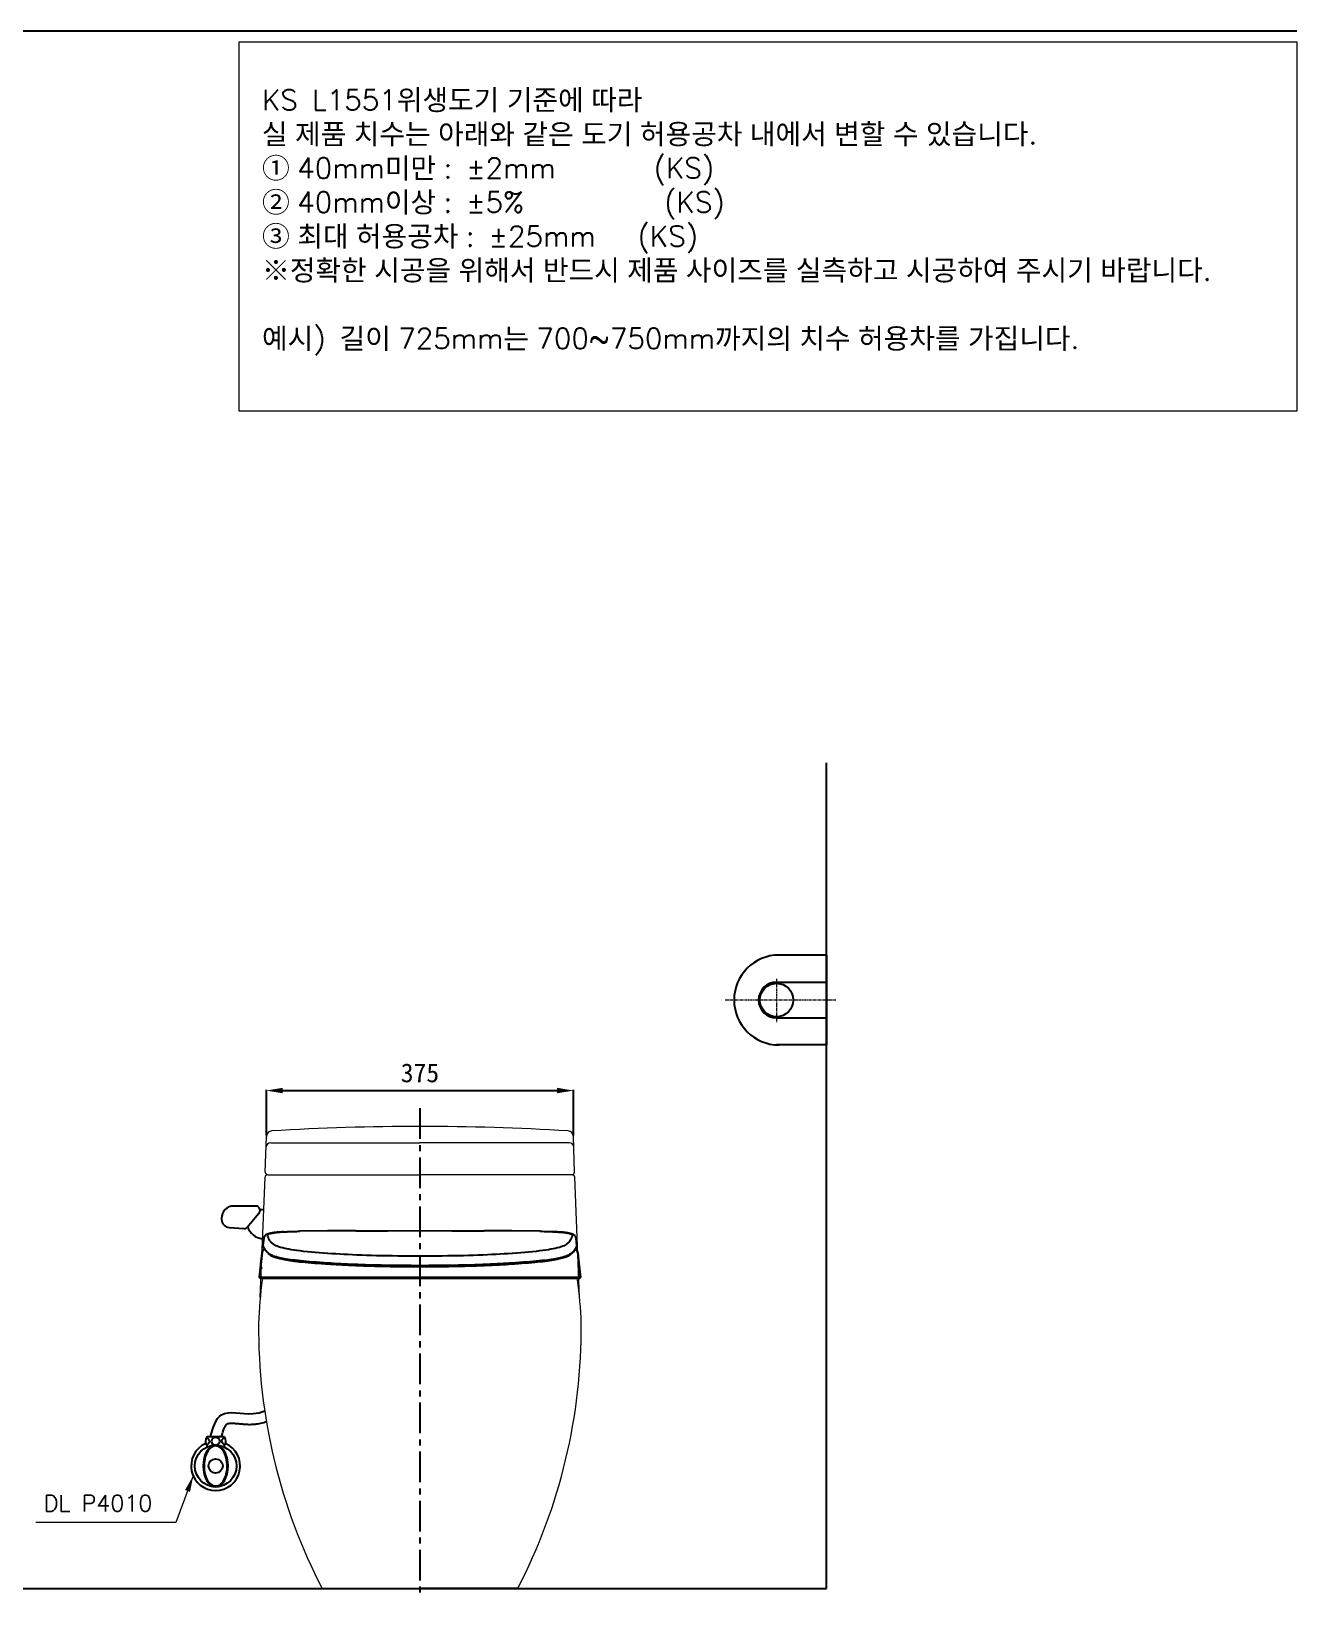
# Model space of a CAD drawing. Extents: x -1426 to 1181, y -346 to 1940.
# Drawn here: x -367 to 1181, y -115 to 1801 of the extents above; entities that cross this region are included whole.
import ezdxf
from ezdxf.lldxf.tags import DXFTag

# ---------------------------------------------------------------- set-up
doc = ezdxf.new("R2010")
doc.units = 0
doc.header["$LTSCALE"] = 3
doc.header["$MEASUREMENT"] = 0
doc.linetypes.add('CENTER', pattern=[2, 1.25, -0.25, 0.25, -0.25])
doc.linetypes.add('HIDDEN', pattern=[0.375, 0.25, -0.125])
doc.layers.get('0').update_dxf_attribs({"linetype": 'CONTINUOUS'})
doc.layers.get('DEFPOINTS').update_dxf_attribs({"linetype": 'CONTINUOUS'})
for name, color, linetype, lineweight in [('1', 1, 'CENTER', 5), ('2', 2, 'HIDDEN', 9), ('3', 3, 'CONTINUOUS', 15)]:
    doc.layers.add(name, color=color, linetype=linetype, lineweight=lineweight)
for name, color, linetype in [('4', 4, 'CONTINUOUS'), ('6', 6, 'CONTINUOUS'), ('FAUCET', 4, 'CONTINUOUS')]:
    doc.layers.add(name, color=color, linetype=linetype)
doc.styles.add('GHS', font='romans', dxfattribs={"bigfont": 'ghs'})
doc.styles.add('ROMANS', font='romans', dxfattribs={"height": 10.144927})
tags = doc.linetypes.add('DASHED', pattern=[0.75, 0.5, -0.25]).pattern_tags.tags
tags[6:7] = [DXFTag(74, 4), DXFTag(75, 0), DXFTag(340, '0'), DXFTag(46, 1.0), DXFTag(50, 0.0), DXFTag(44, 0.0), DXFTag(45, 0.0)]
tags[4:5] = [DXFTag(74, 4), DXFTag(75, 0), DXFTag(340, '0'), DXFTag(46, 1.0), DXFTag(50, 0.0), DXFTag(44, 0.0), DXFTag(45, 0.0)]
doc.dimstyles.get("Standard").update_dxf_attribs({"dimtxt": 0.18, "dimasz": 0.18, "dimexe": 0.18, "dimexo": 0.0625, "dimgap": 0.09, "dimtad": 0, "dimtih": 1, "dimtoh": 1, "dimdec": 4, "dimzin": 0, "dimdsep": 46, "dimtxsty": 'Standard', "dimcen": 0.09, "dimadec": 0, "dimazin": 0, "dimtfac": 1, "dimtdec": 4, "dimtofl": 0, "dimtmove": 0, "dimatfit": 3, "dimfxl": 0, "dimtolj": 1, "dimtzin": 0, "dimarcsym": 0})

# ---------------------------------------------------------------- blocks, each defined once
blk = doc.blocks.new('*D18')
at = {"color": 0, "linetype": 'Continuous', "lineweight": -2}
for p, q in [((-79.5, 450.6), (-79.5, 506.4)), ((-59.5, 505.6), (276.2, 505.6)), ((296.2, 450.6), (296.2, 506.4))]:
    blk.add_line(p, q, dxfattribs=at)
at = {"color": 0, "linetype": 'Continuous'}
for points in [[(-59.5, 509), (-59.5, 502.3), (-79.5, 505.6)], [(276.2, 509), (276.2, 502.3), (296.2, 505.6)]]:
    blk.add_solid(points, dxfattribs=at)
at = {"layer": 'DEFPOINTS', "color": 0, "linetype": 'Continuous'}
for p in [(296.2, 505.6), (-79.5, 449.6), (296.2, 449.6)]:
    blk.add_point(p, dxfattribs=at)
at = {"color": 2, "linetype": 'Continuous', "lineweight": 0, "insert": (108.4, 527.1), "char_height": 23, "attachment_point": 5}
blk.add_mtext('\\A1;375', dxfattribs=at)
blk = doc.blocks.new('A$C0ed28d7c')
at = {"color": 2}
for p, q in [((5.3, 48.7), (4.3, 39.8)), ((388.5, 39.8), (387.5, 48.7)), ((3.4, 31.6), (0, 1.3)), ((392.8, 1.3), (389.4, 31.6)), ((0.1, 1.1), (9.4, 1.1)), ((1.1, 0), (10.3, 0)), ((9.4, 1.1), (25.4, 1.1)), ((10.3, 0), (26.4, 0)), ((25.4, 1.1), (94.5, 1.1)), ((26.4, 0), (95.1, 0)), ((94.5, 1.1), (196.4, 1.1)), ((95.1, 0), (297.7, 0)), ((196.4, 1.1), (298.3, 1.1)), ((297.7, 0), (366.4, 0)), ((298.3, 1.1), (367.4, 1.1)), ((366.4, 0), (382.4, 0)), ((367.4, 1.1), (383.4, 1.1)), ((382.4, 0), (391.7, 0)), ((383.4, 1.1), (392.7, 1.1))]:
    blk.add_line(p, q, dxfattribs=at)
for points in [[(118, 57.9), (83.8, 57.7), (49.6, 57.3)], [(118, 57.9), (157.2, 58), (196.4, 58.1)], [(196.4, 58.1), (235.6, 58), (274.8, 57.9)], [(343.2, 57.3), (309, 57.7), (274.8, 57.9)], [(4.3, 39.7), (5.3, 48.6)], [(196.4, 15.2), (191, 15.2), (185.7, 15.3), (180.4, 15.3), (175, 15.3), (169.8, 15.4), (164.5, 15.4), (159.3, 15.5), (154.1, 15.6), (149.1, 15.7), (144, 15.8), (139.1, 15.9), (134.2, 16), (129.6, 16.2), (125, 16.3), (120.6, 16.5), (116.3, 16.6), (112, 16.8), (107.9, 17), (103.9, 17.2), (99.6, 17.4), (95.4, 17.6), (91.4, 17.8), (87.5, 18.1), (83.7, 18.3), (78.9, 18.6), (74.3, 19), (69.9, 19.3), (65.6, 19.6), (61.5, 20), (57.6, 20.3), (53.9, 20.7), (50.4, 21), (47.1, 21.4), (43.8, 21.8), (40.8, 22.1), (37.9, 22.5), (35.3, 22.9), (32.8, 23.3), (30.5, 23.7), (28.5, 24.1), (26.6, 24.5), (24.8, 24.9), (22.7, 25.4), (20.8, 25.9), (19, 26.4), (17.4, 26.9), (16, 27.5), (14.8, 28), (13.8, 28.5), (12.9, 29), (12.2, 29.5), (11.1, 30.4), (10.1, 31.3), (9.2, 32.3), (8.3, 33.2), (7.2, 34.5), (6.2, 35.8), (5.4, 37.1), (4.8, 38.4), (4.3, 39.7)], [(4.3, 39.7), (4.3, 39.5), (4.3, 39.4)], [(4.3, 39.6), (4.3, 39.6), (4.3, 39.5)], [(4.3, 39.5), (4.4, 39.3)], [(4.3, 39.4), (4.3, 39.3)], [(4.3, 39.3), (4.4, 39.3), (4.4, 39.1), (4.5, 38.9), (4.6, 38.7), (4.6, 38.5), (4.7, 38.3), (4.8, 38.2), (4.8, 38), (4.9, 37.9), (4.9, 37.8), (5, 37.7), (5, 37.6), (5, 37.5), (5.1, 37.4), (5.1, 37.3), (5.2, 37.1), (5.3, 37), (5.4, 36.8), (5.5, 36.6), (5.6, 36.4), (5.7, 36.2), (5.9, 35.9), (6.1, 35.6), (6.3, 35.3), (6.5, 35), (6.7, 34.7), (6.9, 34.4), (7.1, 34.1), (8.1, 32.8), (9.3, 31.6), (10.5, 30.4), (10.7, 30.2), (11, 30), (11.2, 29.7), (11.4, 29.6), (11.6, 29.5), (11.7, 29.3), (11.9, 29.2), (12, 29.1), (12.2, 28.9), (12.3, 28.8), (12.4, 28.7), (12.5, 28.7), (12.6, 28.6), (12.7, 28.5), (12.8, 28.4), (13, 28.3), (13.1, 28.2), (13.3, 28.1), (13.5, 27.9), (13.7, 27.8), (14, 27.6), (14.3, 27.5), (14.5, 27.3), (14.8, 27.2), (15, 27.1), (15.2, 27), (15.4, 26.9), (15.6, 26.8), (15.9, 26.7), (16.3, 26.5), (16.8, 26.3), (17.4, 26.1), (17.9, 25.9), (18.5, 25.7), (19.2, 25.5), (19.8, 25.3), (20.5, 25.1), (21.9, 24.7), (23.4, 24.3), (25.1, 23.9), (26.8, 23.5), (28.6, 23.1), (30.6, 22.7), (32.8, 22.3), (35.1, 22), (37.6, 21.6), (40.2, 21.2), (43, 20.9), (46, 20.5), (49.2, 20.1), (52.6, 19.8), (56.1, 19.4), (59.8, 19.1), (63.7, 18.8), (67.6, 18.4), (71.7, 18.1), (75.9, 17.8), (80.3, 17.5), (83.6, 17.3), (87, 17.1), (90.4, 16.9), (93.8, 16.7), (97.4, 16.5), (101.1, 16.3), (104.9, 16.1), (109.1, 15.9), (113.5, 15.7), (118, 15.5), (122.7, 15.4), (127.4, 15.2), (132, 15.1), (136.6, 14.9), (141.4, 14.8), (146.2, 14.7), (151, 14.6), (155.9, 14.5), (160.5, 14.4), (165.1, 14.4), (166.5, 14.4), (167.9, 14.3), (169.4, 14.3), (171, 14.3), (172.8, 14.3), (174.8, 14.3), (176.9, 14.3), (179.2, 14.2), (181.7, 14.2), (184.4, 14.2), (187.1, 14.2), (190.1, 14.2), (193.2, 14.2), (196.4, 14.2)], [(29.2, 56.6), (27.4, 56.5), (25.5, 56.3), (23.8, 56.2), (22.1, 56), (20.9, 55.9), (19.7, 55.7), (18.6, 55.6), (17.8, 55.5), (17.3, 55.4), (17, 55.4), (16.7, 55.3), (16.4, 55.3), (16, 55.2), (15.5, 55.2), (15, 55.1), (14.4, 55), (13.8, 54.8), (13, 54.7), (12.2, 54.5), (11.5, 54.3), (11, 54.2), (10.7, 54.1), (10.4, 54), (10, 53.8), (9.6, 53.7), (9.2, 53.5), (8.9, 53.3), (8.5, 53.2), (8, 52.9), (7.6, 52.6), (7.2, 52.2), (6.8, 51.9), (6.5, 51.5), (6.3, 51.3), (6.1, 51), (5.9, 50.6), (5.7, 50.1), (5.5, 49.5), (5.3, 48.9)], [(5.3, 48.7), (5.3, 48.9)], [(5.3, 48.6), (5.3, 48.7)], [(10, 53), (10.1, 53.3), (10.3, 53.6), (10.8, 53.8), (11.3, 54), (11.8, 54.2), (12.4, 54.4), (12.5, 54.4), (12.5, 54.4), (12.6, 54.4), (12.7, 54.5), (12.8, 54.5), (12.9, 54.5), (13, 54.5), (13.2, 54.6), (13.6, 54.7), (14, 54.8), (14.5, 54.9), (15.2, 55), (15.7, 55.1), (16.3, 55.2), (16.8, 55.3), (17.3, 55.4), (17.8, 55.5), (18.6, 55.6), (19.3, 55.7), (20, 55.8), (20.2, 55.8), (20.4, 55.8), (20.6, 55.8), (20.8, 55.9), (21, 55.9), (21.2, 55.9), (21.3, 55.9), (23.2, 56.1), (25.3, 56.3), (27.4, 56.5), (29.2, 56.6), (31.2, 56.7), (32.9, 56.8), (33.1, 56.8), (33.3, 56.8), (33.5, 56.8), (33.7, 56.8), (33.9, 56.8), (34.1, 56.9), (34.3, 56.9), (34.7, 56.9), (35.3, 56.9), (36, 56.9), (36.8, 57), (37.6, 57), (38.5, 57), (39.5, 57.1), (40.6, 57.1), (41.8, 57.1), (43.6, 57.2), (45.3, 57.2), (46.7, 57.3), (47.9, 57.3), (48.9, 57.3), (49.6, 57.3)], [(17.6, 41.1), (17.5, 41.1), (17.5, 41.2), (17.4, 41.2), (17.2, 41.3), (17.1, 41.4), (17.1, 41.4), (17, 41.5), (17, 41.5), (16.9, 41.5), (16.9, 41.6), (16.8, 41.6), (16.8, 41.6), (16.6, 41.8), (16.2, 42.1), (15.9, 42.3), (15.2, 42.9), (14.9, 43.2), (14.8, 43.3), (14.8, 43.4), (14.8, 43.4), (14.8, 43.4), (14.7, 43.4), (14.7, 43.4), (14.7, 43.4), (14.7, 43.4), (14.7, 43.5), (14.6, 43.5), (14.6, 43.6), (14.5, 43.6), (14.4, 43.7), (14.3, 43.8), (14.2, 44), (14.1, 44.1), (13.9, 44.3), (13.8, 44.4), (13.6, 44.6), (13.5, 44.8), (13.3, 45), (13.2, 45.2), (13.1, 45.3), (12.9, 45.5), (12.8, 45.7), (12.6, 45.9), (12.5, 46.1), (12.5, 46.1), (12.5, 46.1), (12.5, 46.2), (12.5, 46.2), (12.5, 46.2), (12.5, 46.2), (12.4, 46.2), (12.4, 46.3), (12.4, 46.4), (12.3, 46.5), (12.2, 46.7), (12.1, 46.8), (12, 47), (11.9, 47.2), (11.8, 47.4), (11.6, 47.6), (11.5, 47.9), (11.4, 48.1), (11.3, 48.4), (11.2, 48.7), (11, 49), (11, 49.1), (11, 49.2), (10.9, 49.3), (10.9, 49.4), (10.9, 49.5), (10.8, 49.5), (10.7, 49.9), (10.3, 51.4), (10, 53)], [(196.4, 26.8), (189.6, 26.8), (182.8, 26.8), (176.1, 26.9), (169.4, 27), (162.7, 27.1), (156.2, 27.2), (149.7, 27.3), (143.3, 27.4), (137.1, 27.6), (131, 27.8), (125.1, 28), (119.3, 28.2), (113.7, 28.4), (108.3, 28.7), (103.1, 28.9), (98.2, 29.2), (93.3, 29.5), (88.7, 29.8), (83.2, 30.2), (78, 30.6), (72.9, 30.9), (68.1, 31.3), (63.6, 31.7), (58.7, 32.2), (54.1, 32.7), (49.9, 33.2), (45.9, 33.7), (42.3, 34.2), (39, 34.7), (36.1, 35.2), (33.4, 35.7), (31, 36.2), (28.2, 36.9), (25.7, 37.6), (23.4, 38.3), (21.5, 39), (19.9, 39.6), (18.6, 40.3), (17.6, 41.1)], [(49.6, 57.3), (49.6, 57.3)], [(49.6, 57.3), (49.6, 57.3)], [(49.6, 57.3), (49.6, 57.3)], [(375.2, 41.1), (374.2, 40.3), (372.9, 39.6), (371.3, 39), (369.3, 38.3), (367.1, 37.6), (364.6, 36.9), (361.8, 36.2), (359.4, 35.7), (356.6, 35.2), (353.6, 34.6), (350.3, 34.1), (346.6, 33.6), (342.7, 33.2), (338.5, 32.7), (334, 32.2), (329.2, 31.7), (324.7, 31.3), (319.9, 30.9), (314.8, 30.6), (309.6, 30.2), (304.1, 29.8), (299.5, 29.5), (294.6, 29.2), (289.7, 28.9), (284.5, 28.7), (279.1, 28.4), (273.5, 28.2), (267.7, 28), (261.8, 27.8), (255.7, 27.6), (249.5, 27.4), (243.1, 27.3), (236.6, 27.2), (230.1, 27.1), (223.4, 27), (216.7, 26.9), (210, 26.8), (203.2, 26.8), (196.4, 26.8)], [(388.5, 39.7), (388, 38.3), (387.3, 37), (386.4, 35.6), (385.4, 34.2), (384.1, 32.8), (382.7, 31.4), (382.2, 30.9), (381.6, 30.3), (381, 29.8), (380.3, 29.3), (379.5, 28.8), (378.6, 28.2), (377.4, 27.7), (376, 27.1), (374.3, 26.6), (372.4, 26), (370.3, 25.4), (368, 24.9), (366.2, 24.5), (364.2, 24.1), (362.1, 23.7), (359.8, 23.3), (357.4, 22.9), (354.7, 22.5), (351.9, 22.1), (348.9, 21.7), (345.7, 21.4), (342.3, 21), (338.7, 20.7), (334.9, 20.3), (331, 19.9), (326.9, 19.6), (322.7, 19.3), (318.3, 18.9), (313.8, 18.6), (309.1, 18.3), (305.7, 18.1), (302.1, 17.9), (298.5, 17.7), (294.7, 17.5), (290.9, 17.3), (286.9, 17.1), (282.9, 16.9), (278.2, 16.7), (273.5, 16.5), (268.7, 16.4), (263.7, 16.2), (258.6, 16), (253.7, 15.9), (248.8, 15.8), (243.7, 15.7), (238.6, 15.6), (233.5, 15.5), (228.3, 15.4), (223, 15.4), (217.8, 15.3), (212.4, 15.3), (207.1, 15.3), (201.8, 15.2), (196.4, 15.2)], [(196.4, 14.2), (199.9, 14.2), (203.2, 14.2), (206.3, 14.2), (209.3, 14.2), (212, 14.2), (214.6, 14.2), (216.8, 14.3), (218.9, 14.3), (220.8, 14.3), (222.5, 14.3), (224.1, 14.3), (226.6, 14.4), (229.2, 14.4), (231.7, 14.4), (234.3, 14.5), (236.9, 14.5), (241.8, 14.6), (246.6, 14.7), (251.4, 14.8), (256.2, 14.9), (260.8, 15.1), (265.4, 15.2), (270.4, 15.4), (275.3, 15.5), (280.1, 15.7), (284.7, 15.9), (289.2, 16.1), (293.6, 16.4), (297.5, 16.6), (301.4, 16.8), (305.2, 17), (308.9, 17.3), (312.5, 17.5), (316.9, 17.8), (321.2, 18.1), (325.4, 18.5), (329.4, 18.8), (333.2, 19.1), (336.9, 19.5), (340.3, 19.8), (343.6, 20.2), (346.8, 20.5), (349.8, 20.9), (352.7, 21.2), (355.4, 21.6), (357.9, 22), (360.2, 22.4), (362.3, 22.8), (364.2, 23.1), (366, 23.5), (367.7, 23.9), (369.4, 24.3), (371, 24.7), (372.5, 25.2), (373.9, 25.6), (375.1, 26), (376.3, 26.5), (376.7, 26.6), (377.1, 26.8), (377.4, 26.9), (377.7, 27.1), (377.9, 27.2), (378.1, 27.3), (378.4, 27.4), (378.6, 27.5), (378.8, 27.6), (379, 27.8), (379.2, 27.9), (379.4, 28), (379.6, 28.2), (379.8, 28.3), (379.9, 28.4), (380.1, 28.5), (380.2, 28.6), (380.3, 28.6), (380.4, 28.7), (380.5, 28.8), (380.6, 28.9), (380.7, 29), (380.8, 29.1), (381, 29.2), (381.1, 29.4), (381.3, 29.5), (381.4, 29.6), (381.7, 29.9), (382, 30.1), (382.2, 30.3), (382.5, 30.6), (383.3, 31.4), (384.1, 32.2), (385, 33.2), (385.8, 34.2), (386, 34.6), (386.3, 34.9), (386.5, 35.3), (386.7, 35.6), (386.9, 35.9), (387.1, 36.2), (387.2, 36.4), (387.3, 36.6), (387.4, 36.9), (387.5, 37.1), (387.6, 37.3), (387.8, 37.5), (387.8, 37.6), (387.9, 37.7), (387.9, 37.8), (388, 38), (388, 38.1), (388.1, 38.3), (388.1, 38.4), (388.2, 38.6), (388.3, 38.8), (388.4, 39), (388.4, 39.3), (388.5, 39.3)], [(343.2, 57.3), (345.8, 57.3), (348.4, 57.2), (351, 57.1), (353.1, 57.1), (355.3, 57), (357.1, 56.9), (357.3, 56.9), (357.5, 56.9), (357.7, 56.9), (357.9, 56.9), (358.1, 56.9), (358.3, 56.9), (358.5, 56.9), (358.9, 56.8), (359.4, 56.8), (360.1, 56.8), (360.9, 56.7), (361.8, 56.7), (362.8, 56.6), (364, 56.6), (365.2, 56.5), (366.4, 56.4), (367.4, 56.3), (368.3, 56.2), (369.1, 56.1), (369.8, 56.1), (370.4, 56), (370.6, 56), (370.8, 56), (370.9, 56), (371.1, 55.9), (371.2, 55.9), (371.3, 55.9), (371.5, 55.9), (373.2, 55.7), (374.9, 55.5), (376.4, 55.2), (377.5, 55), (378.5, 54.8), (379.3, 54.7), (379.4, 54.6), (379.5, 54.6), (379.6, 54.6), (379.7, 54.6), (379.8, 54.6), (379.8, 54.5), (379.9, 54.5), (380.1, 54.5), (380.3, 54.4), (380.5, 54.3), (380.8, 54.2), (381.1, 54.2), (381.3, 54.1), (381.6, 54), (381.9, 53.9), (382.1, 53.8), (382.4, 53.6), (382.5, 53.5), (382.7, 53.4), (382.7, 53.3), (382.8, 53.2), (382.8, 53.1), (382.8, 53)], [(387.5, 48.9), (387.3, 49.7), (387, 50.4), (386.7, 51), (386.4, 51.4), (386.2, 51.7), (386, 51.9), (385.8, 52.1), (385.3, 52.5), (384.8, 52.9), (384.3, 53.2), (383.8, 53.4), (383.5, 53.6), (383, 53.7), (382.6, 53.9), (382.2, 54), (381.9, 54.1), (381.5, 54.2), (381.1, 54.3), (380.6, 54.5), (380.1, 54.6), (379.4, 54.7), (378.9, 54.9), (378.3, 55), (377.7, 55.1), (377.2, 55.2), (376.7, 55.3), (376.3, 55.3), (375.9, 55.4), (375.4, 55.5), (374.8, 55.5), (374.2, 55.6), (373.5, 55.7), (372.8, 55.8), (372, 55.9), (371.1, 56), (370.1, 56.1), (368.9, 56.2), (367.6, 56.3), (366.2, 56.4), (364.6, 56.5), (362.9, 56.6), (361, 56.7), (358.9, 56.8), (358.1, 56.9)], [(382.8, 53), (382.5, 51.4), (382.1, 49.8), (381.5, 48.3), (380.7, 46.9), (379.9, 45.5), (379.8, 45.4), (379.7, 45.2), (379.5, 45.1), (379.4, 44.9), (379.3, 44.8), (379.2, 44.7), (379, 44.5), (378.9, 44.3), (378.7, 44), (378.6, 43.9), (378.5, 43.8), (378.4, 43.7), (378.3, 43.6), (378.2, 43.5), (378.1, 43.4), (378, 43.3), (377.5, 42.9), (376.8, 42.3), (376.8, 42.2), (376.7, 42.2), (376.6, 42.1), (376.6, 42.1), (376.5, 42), (376.4, 41.9), (376.3, 41.9), (376.2, 41.8), (376.1, 41.7), (376, 41.6), (375.8, 41.5), (375.7, 41.4), (375.6, 41.3), (375.5, 41.3), (375.3, 41.2), (375.3, 41.1), (375.2, 41.1)], [(387.5, 48.7), (387.5, 48.9)], [(387.5, 48.6), (387.5, 48.7)], [(387.5, 48.6), (388.5, 39.7)], [(388.5, 39.6), (388.5, 39.7), (388.5, 39.9)], [(388.5, 39.8), (388.5, 39.7)], [(388.5, 39.7), (388.5, 39.5), (388.5, 39.3)], [(388.5, 39.4), (388.5, 39.6)], [(388.5, 39.3), (388.5, 39.4)], [(0, 1.2), (0.2, 2.8), (0.4, 4.4), (0.5, 6), (0.7, 7.5), (0.9, 9), (1, 10.1), (1.1, 11.1), (1.2, 12.4), (1.4, 13.8), (1.6, 15.4), (1.8, 17), (1.9, 18.5), (2.1, 20.2), (2.3, 21.9), (2.5, 23.3), (2.6, 24.8), (2.8, 26.5), (3, 28.2), (3.2, 29.8), (3.4, 31.5)], [(6.1, 35.6), (6, 35.6), (5.8, 35.4), (5.5, 35.2), (5.3, 35), (5, 34.8), (4.7, 34.5), (4.4, 34.1), (4.1, 33.6), (3.8, 33.1), (3.5, 32.4), (3.4, 31.7)], [(3.4, 31.5), (3.5, 32.3), (3.9, 33.1), (4.3, 33.9), (5, 34.6), (5.7, 35.2), (6.2, 35.5)], [(389.4, 31.5), (389.3, 32.3), (388.9, 33.2), (388.4, 33.9), (387.8, 34.6), (387.1, 35.2), (386.6, 35.5)], [(389.4, 31.7), (389.2, 32.4), (389, 33.1), (388.7, 33.8), (388.3, 34.2), (388, 34.6), (387.7, 34.9), (387.5, 35.1), (387.3, 35.3), (386.8, 35.5), (386.7, 35.6)], [(389.4, 31.7), (389.4, 31.6)], [(389.4, 31.5), (390.5, 22.1), (391.7, 11.3), (392.8, 1.2)], [(0, 0.8), (0, 1), (0, 1.2)], [(0.1, 1.1), (0, 1.2)], [(0, 0.9), (0, 0.8)], [(0, 0.8), (0.1, 0.6), (0.2, 0.4), (0.3, 0.3)], [(0.1, 1), (0.1, 0.6), (0.4, 0.3), (0.7, 0.1), (0.9, 0)], [(0.3, 0.3), (0.5, 0.2), (0.8, 0)], [(0.8, 0), (0.9, 0)], [(0.9, 0), (1.1, 0)], [(391.7, 0), (391.9, 0)], [(391.9, 0), (392.1, 0.1), (392.4, 0.3), (392.7, 0.6), (392.7, 1)], [(391.9, 0), (392.1, 0.1)], [(392.1, 0.1), (392.2, 0.1), (392.5, 0.3), (392.6, 0.5), (392.8, 0.8)], [(392.8, 1.2), (392.7, 1.1)], [(392.8, 1.2), (392.8, 1.3)], [(392.8, 0.8), (392.8, 1), (392.8, 1.2)]]:
    blk.add_lwpolyline(points, dxfattribs=at)
for centre, major_axis, start_param, end_param in [((1.1, 1), (0, 1), 1.466077, 1.570796), ((391.7, 1), (0, -1), 1.570796, 1.675516)]:
    blk.add_ellipse(centre, major_axis=major_axis, ratio=0.999757, start_param=start_param, end_param=end_param, dxfattribs=at)

msp = doc.modelspace()

# ---------------------------------------------------------------- linework, layer by layer
at = {"color": 1, "linetype": 'CENTER', "ltscale": 10}
msp.add_line((108.4, 483.9), (108.4, -114.7), dxfattribs=at)
msp.add_line((-81.7, 276.2), (298.5, 276.2))
at = {"color": 2}
msp.add_line((108.4, 276.2), (-77.4, 276.2), dxfattribs=at)
at = {"color": 7}
for p in [(-11.6, -103.6), (228.4, -103.6)]:
    msp.add_line(p, (108.4, -103.6), dxfattribs=at)
at = {"color": 2}
msp.add_arc((-82.6, 288.7), 3, 168.1029, 190.6535, dxfattribs=at)
at = {"color": 4}
for points, knots in [([(-148, 82.4), (-144.8, 93.4), (-137.5, 118.8), (-103.3, 107.5), (-86.1, 112), (-81.6, 113.8)], [0, 0, 0, 0, 29.757871, 68.554632, 82.933624, 82.933624, 82.933624, 82.933624]), ([(-134.4, 82.4), (-134.2, 83.2), (-133.9, 84.1), (-133.1, 86.8), (-132.5, 88.6), (-131.3, 91.8), (-130.7, 93.2), (-129.7, 95.2), (-129.3, 95.9), (-128.5, 96.9), (-128.2, 97.3), (-127.9, 97.7), (-127.8, 97.8), (-127.6, 97.9), (-127.6, 97.9), (-127.6, 97.9), (-127.6, 97.9), (-127.5, 97.9), (-127.5, 98), (-127.4, 98), (-127.3, 98.1), (-126.9, 98.2), (-126.5, 98.3), (-125.6, 98.5), (-125, 98.6), (-123.6, 98.7), (-122.8, 98.7), (-120.6, 98.7), (-119, 98.6), (-115.6, 98.4), (-113.8, 98.2), (-109.9, 97.9), (-107.9, 97.7), (-103.6, 97.4), (-101.4, 97.3), (-97.9, 97.3), (-96.8, 97.4), (-95, 97.5), (-94.4, 97.5), (-93.1, 97.6), (-92.5, 97.7), (-90.6, 97.9), (-89.3, 98.1), (-85.6, 98.8), (-83.3, 99.5), (-80.5, 100.4), (-80, 100.5), (-79.5, 100.7)], [3.329182, 3.329182, 3.329182, 3.329182, 5.759459, 5.759459, 11.498738, 11.498738, 17.238018, 17.238018, 21.455802, 21.455802, 25.673586, 25.673586, 27.997746, 27.997746, 29.325884, 29.325884, 30.372022, 30.372022, 31.418161, 31.418161, 33.510437, 33.510437, 37.034469, 37.034469, 40.5585, 40.5585, 44.082531, 44.082531, 49.404876, 49.404876, 54.727222, 54.727222, 60.049567, 60.049567, 65.371913, 65.371913, 67.916925, 67.916925, 69.3444, 69.3444, 70.771874, 70.771874, 73.626824, 73.626824, 79.336723, 79.336723, 80.583667, 80.583667, 80.583667, 80.583667])]:
    msp.add_open_spline(points, degree=3, knots=knots, dxfattribs=at)
at = {"layer": '1'}
for p, q in [((544.8, 642.4), (544.8, 589.4)), ((617.4, 616.4), (481.9, 616.4))]:
    msp.add_line(p, q, dxfattribs=at)
at = {"layer": '1', "color": 7, "linetype": 'ByBlock'}
for p, q in [((-80.8, 405.6), (-79.5, 449.6)), ((-74.1, 441.7), (108.4, 441.7)), ((290.8, 441.7), (108.4, 441.7)), ((297.5, 405.6), (296.2, 449.6)), ((-77.8, 402.5), (108.4, 402.5)), ((294.5, 402.5), (108.4, 402.5)), ((-87, 252.4), (-81.1, 399.6)), ((303.7, 252.4), (297.8, 399.6)), ((-11.4, -103.6), (108.4, -103.6)), ((228.1, -103.6), (108.4, -103.6))]:
    msp.add_line(p, q, dxfattribs=at)
for centre, radius, start, end in [((108.4, -2487.2), 2949, 90, 93.5239), ((108.4, -2487.2), 2949, 86.4761, 90), ((-74.1, 435.7), 6, 90, 177.4699), ((-72.5, 449.3), 7, 93.402, 177.4699), ((289.2, 449.3), 7, 2.5301, 86.598), ((290.8, 435.7), 6, 2.5301, 90), ((-78.1, 399.5), 3, 90, 177.4699), ((-77.8, 405.5), 3, 177.4699, 270), ((294.5, 405.5), 3, 270, 2.5301), ((294.8, 399.5), 3, 2.5301, 90), ((490.5, 198.2), 580, 172.463, 177.7603), ((-81.7, 273.2), 3, 90, 158.6574), ((298.5, 273.2), 3, 21.3426, 90), ((-273.7, 198.2), 580, 2.2397, 7.537), ((606, 215.8), 695.1, 179.5871, 207.3588), ((-389.3, 215.8), 695.1, 332.6412, 0.4129)]:
    msp.add_arc(centre, radius, start, end, dxfattribs=at)
at = {"layer": '3', "linetype": 'DASHED'}
msp.add_lwpolyline([(-112.7, 1788.7), (1181.2, 1788.7), (1181.2, 1336.8), (-112.7, 1336.8)], close=True, dxfattribs=at)
at = {"layer": '4'}
for p, q in [((605.8, 671.4), (544.8, 671.4)), ((605.8, 671.4), (605.8, 561.4)), ((544.8, 638.4), (605.8, 638.4)), ((544.8, 594.4), (605.8, 594.4)), ((605.8, 561.4), (544.8, 561.4)), ((-152.1, 82.4), (-148, 82.4)), ((-148, 82.4), (-131.1, 82.4)), ((-152.1, 69.6), (-152.1, 70.4)), ((-152.1, 70.4), (-150.3, 70.4)), ((-150.9, 70.1), (-150.9, 70.4)), ((-133, 70.4), (-131.1, 70.4)), ((-132.4, 70.1), (-132.4, 70.4)), ((-131.1, 69.6), (-131.1, 70.4))]:
    msp.add_line(p, q, dxfattribs=at)
for centre, radius in [((544.8, 616.4), 20.4), ((-141.6, 46.4), 25.5), ((-141.6, 46.4), 8.62)]:
    msp.add_circle(centre, radius, dxfattribs=at)
for centre, radius, start, end in [((547.8, 616.4), 55, 90, 270), ((544.8, 616.4), 22, 90, 270), ((-144.1, 76.4), 10, 143.1301, 216.8699), ((-139.1, 76.4), 10, 323.1301, 36.8699), ((-141.6, 46.4), 30, 113.9173, 66.0827)]:
    msp.add_arc(centre, radius, start, end, dxfattribs=at)
at = {"layer": '4', "extrusion": (0, 0, -1)}
for centre, start_param, end_param in [((-154.3, 76.6), 1.824119, 4.49897), ((-128.9, 76.6), 4.942097, 7.58465)]:
    msp.add_ellipse(centre, major_axis=(-5.23, 0), ratio=0.866391, start_param=start_param, end_param=end_param, dxfattribs=at)
for centre, major_axis, ratio in [((-141.6, 76.6), (-5.23, 0), 0.866391), ((-141.6, 46.4), (0, 25.5), 0.596529)]:
    msp.add_ellipse(centre, major_axis=major_axis, ratio=ratio, dxfattribs=at)
at = {"layer": '4'}
msp.add_open_spline([(-141.6, 70.9), (-139.6, 70.9), (-137.5, 70.1), (-133.6, 66.8), (-131.8, 64.4), (-129.1, 58.4), (-128.1, 54.8), (-127.3, 47.3), (-127.4, 43.3), (-128.6, 36), (-129.7, 32.6), (-132.7, 27), (-134.6, 24.8), (-138.6, 22.2), (-140.7, 21.7), (-144.9, 22.3), (-147, 23.4), (-150.7, 27.2), (-152.4, 29.9), (-154.8, 36.4), (-155.5, 40.1), (-156, 47.7), (-155.7, 51.6), (-154.1, 58.7), (-152.8, 62), (-149.5, 67.1), (-147.6, 68.9), (-144.2, 70.6), (-142.9, 70.9), (-141.6, 70.9)], degree=3, knots=[0, 0, 0, 0, 0.46111, 0.46111, 0.922219, 0.922219, 1.383329, 1.383329, 1.844439, 1.844439, 2.305549, 2.305549, 2.766658, 2.766658, 3.227768, 3.227768, 3.688878, 3.688878, 4.149988, 4.149988, 4.611097, 4.611097, 5.072207, 5.072207, 5.533317, 5.533317, 5.994427, 5.994427, 6.283185, 6.283185, 6.283185, 6.283185], dxfattribs=at)
at = {"layer": '6'}
for p, q in [((1181.2, 1801.4), (-1291.6, 1801.4)), ((605.8, -103.6), (605.8, 906.4)), ((-1291.6, -103.6), (605.8, -103.6))]:
    msp.add_line(p, q, dxfattribs=at)
at = {"layer": 'FAUCET'}
msp.add_line((-92.2, 364.4), (-119.4, 364.4), dxfattribs=at)
at = {"layer": 'FAUCET', "color": 4}
for p, q in [((-134.4, 349.4), (-134.4, 348)), ((-88.8, 355.2), (-103, 338.3)), ((-87.6, 359.6), (-87.6, 358.2)), ((-82.7, 359.6), (-87.6, 359.6)), ((-125.2, 338.1), (-106.9, 336.7))]:
    msp.add_line(p, q, dxfattribs=at)
at = {"layer": 'FAUCET'}
msp.add_arc((-119.4, 349.4), 15, 90, 180, dxfattribs=at)
at = {"layer": 'FAUCET', "color": 4}
for centre, radius, start, end in [((-92.4, 359.6), 4.78, 0, 92.6026), ((-124.4, 348), 10, 180, 265.6127), ((-92.4, 358.2), 4.78, 319.7636, 0), ((-106.6, 341.4), 4.78, 267.3974, 319.7636), ((-82.6, 344.8), 20.5, 195.872, 264.6626)]:
    msp.add_arc(centre, radius, start, end, dxfattribs=at)

# ---------------------------------------------------------------- block references
msp.add_blockref('A$C0ed28d7c', (-88, 276.2))

# ---------------------------------------------------------------- texts
at = {"color": 2, "linetype": 'Continuous', "lineweight": 5, "insert": (-351.9, 10.8), "char_height": 20, "attachment_point": 1, "style": 'GHS'}
msp.add_mtext_dynamic_manual_height_columns('DL P4010', width=159.097, gutter_width=20, heights=[0], dxfattribs=at)
at = {"layer": '2', "insert": (-84.9, 1567.4), "char_height": 25, "attachment_point": 4, "style": 'ROMANS'}
msp.add_mtext('KS L1551{\\fGulim|b0|i0|c129|p50;위생도기 기준에 따라 \\P실 제품 치수는 아래와 같은 도기 허용공차 내에서 변할 수 있습니다}. \\P{\\fGulim|b0|i0|c129|p50;① }40mm{\\fGulim|b0|i0|c129|p50;미만 }: ±2mm       (KS) \\P{\\fGulim|b0|i0|c129|p50;② }40mm{\\fGulim|b0|i0|c129|p50;이상 }: ±5%          (KS)\\P{\\fGulim|b0|i0|c129|p50;③ 최대 허용공차 }: ±25mm   (KS)\\P{\\fGulim|b0|i0|c0|p50;※\\fGulim|b0|i0|c129|p50;정확한 시공을 위해서 반드시 제품 사이즈를 실측하고 시공하여 주시기 바랍니다}.\\P\\P{\\fGulim|b0|i0|c129|p50;예시}) {\\fGulim|b0|i0|c129|p50;길이 }725mm{\\fGulim|b0|i0|c129|p50;는 }700~750mm{\\fGulim|b0|i0|c129|p50;까지의 치수 허용차를 가집니다}.', dxfattribs=at)

# ---------------------------------------------------------------- dimensions: what is measured, and where the dimension line sits
at = {"color": 3, "linetype": 'Continuous', "lineweight": 0}
dim = msp.add_linear_dim(base=(296.2, 505.6), p1=(-79.5, 449.6), p2=(296.2, 449.6), text='375', dimstyle='Standard', override={"dimtxt": 23, "dimasz": 20, "dimexe": 0.8, "dimexo": 1, "dimgap": 10, "dimtad": 1, "dimtih": 0, "dimdec": 0, "dimzin": 12, "dimclrt": 2, "dimtdec": 0, "dimtix": 1, "dimtofl": 1, "dimarcsym": 1}, dxfattribs=at)
dim.commit()
dim.dimension.update_dxf_attribs({"geometry": '*D18', "text_midpoint": (108.4, 505.6), "dimtype": 160})

# ---------------------------------------------------------------- leaders
at = {"linetype": 'Continuous', "lineweight": 5}
msp.add_leader([(-169, 34.5), (-190.4, -22.9), (-361.8, -22.9)], dimstyle='Standard', override={"dimtxt": 30, "dimasz": 20, "dimexe": 0.8, "dimexo": 1, "dimgap": 1, "dimtad": 0, "dimtih": 0, "dimtoh": 0, "dimdec": 0, "dimzin": 8, "dimclrd": 3, "dimclre": 3, "dimclrt": 2, "dimazin": 2, "dimtdec": 0, "dimtix": 1, "dimtofl": 1, "dimlwd": 0, "dimarcsym": 1}, dxfattribs=at)

doc.saveas('drawing.dxf')
